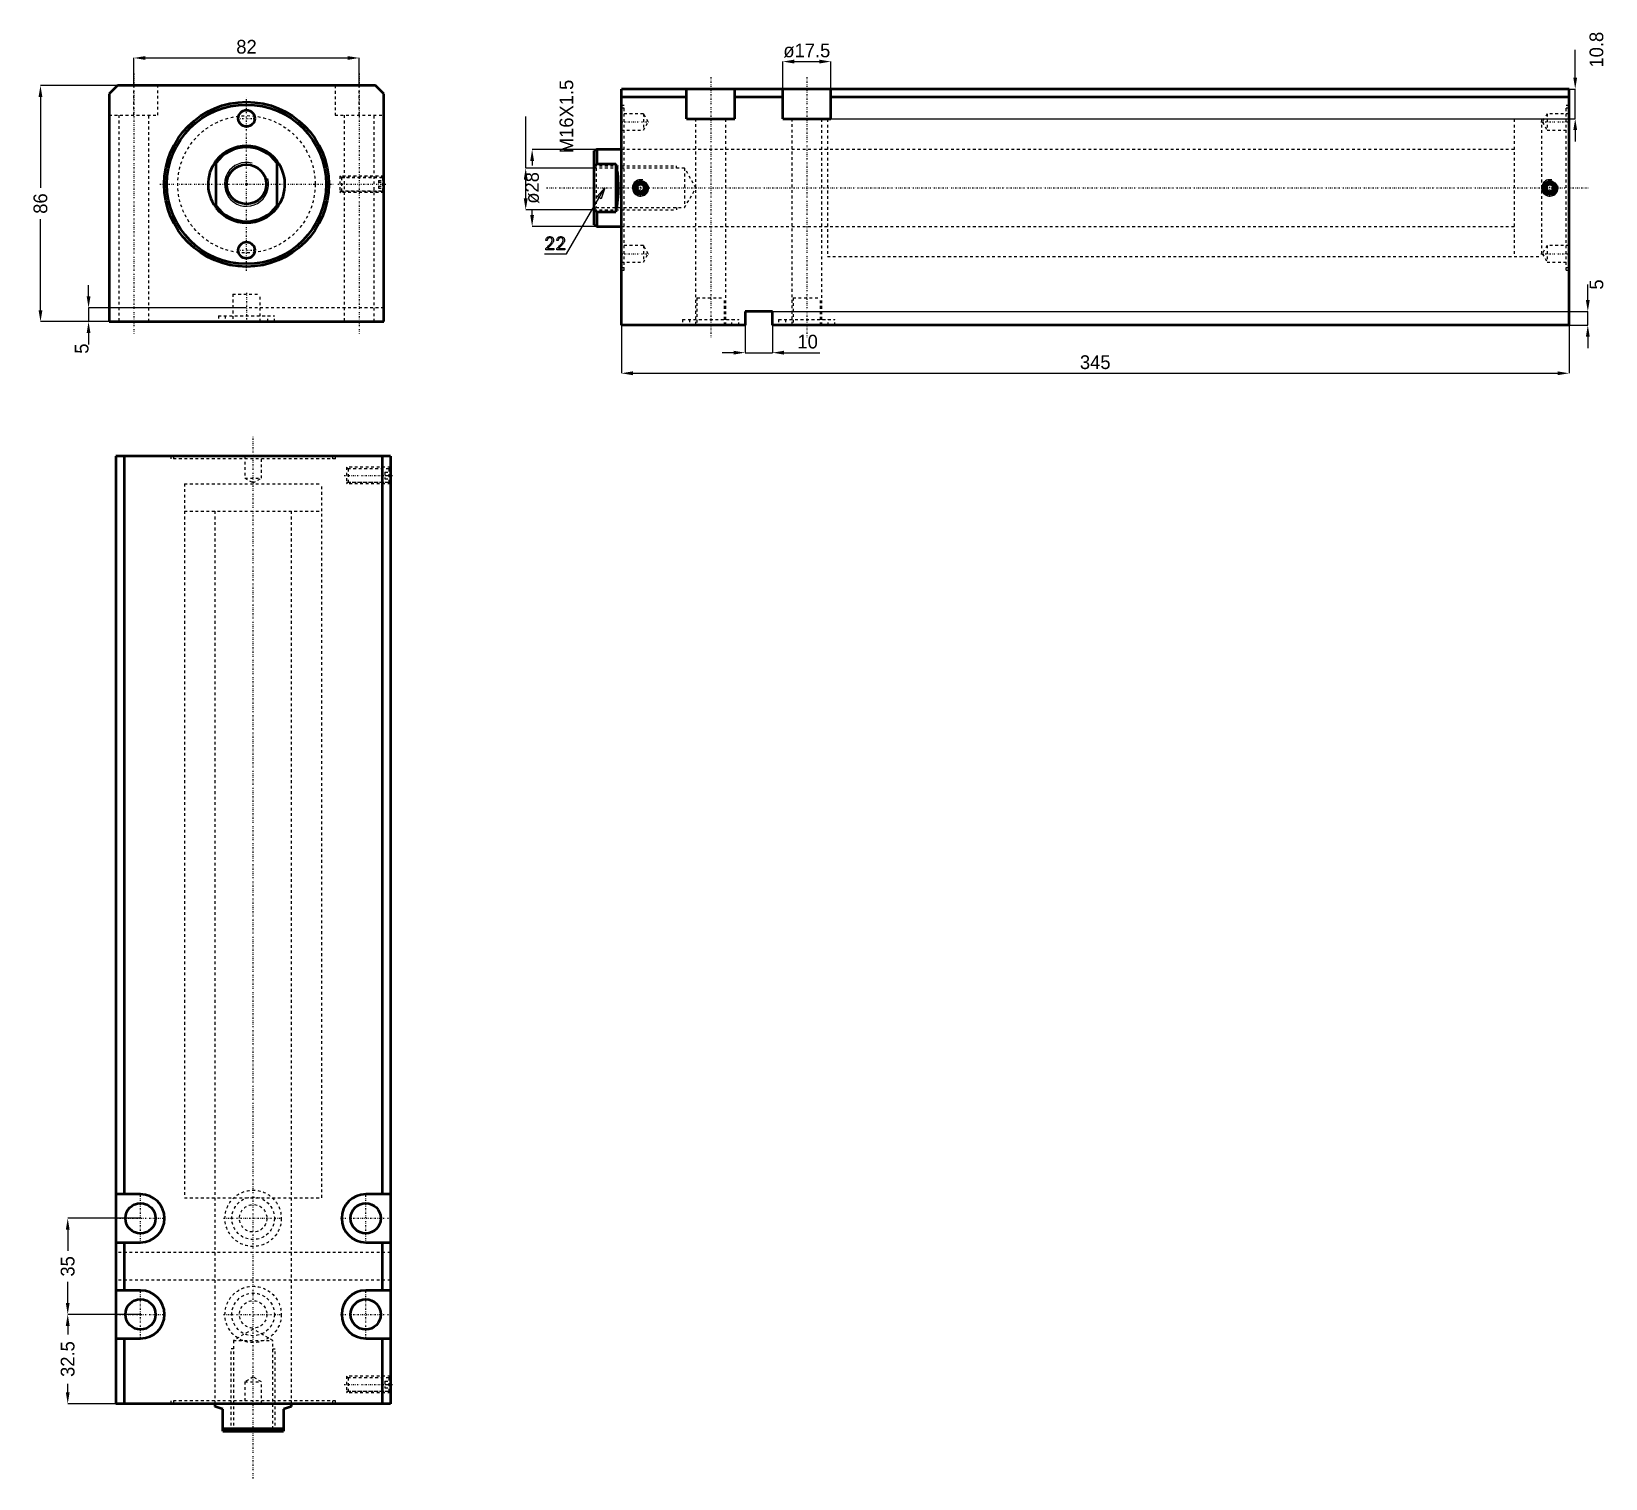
# Model space of a CAD drawing. Header units: millimetres. Extents: x -78 to 495, y -471 to 56.
import ezdxf

# ---------------------------------------------------------------- set-up
doc = ezdxf.new("R2010")
doc.units = ezdxf.units.MM
doc.linetypes.add('Center', pattern=[1.5, 0.45, -0.5, 0.05, -0.5])
doc.linetypes.add('Dashed', pattern=[2, 1, -1])
for name, color, linetype, lineweight in [('2d ConnectionPoints', 7, 'Continuous', 50), ('AM_0', 7, 'Continuous', 50), ('AM_5', 3, 'Continuous', 25), ('AM_7', 7, 'Center', 25), ('AM_9', 6, 'Dashed', 25)]:
    doc.layers.add(name, color=color, linetype=linetype, lineweight=lineweight)
doc.dimstyles.new('ISO-25', dxfattribs={"dimtxt": 2.5, "dimasz": 2.5, "dimexe": 1.25, "dimexo": 0.625, "dimtad": 1, "dimtxsty": 'Standard', "dimcen": 2.5, "dimadec": 0, "dimazin": 0, "dimtfac": 1, "dimtmove": 0, "dimatfit": 3, "dimfxl": 0, "dimarcsym": 0})

# ---------------------------------------------------------------- blocks, each defined once
blk = doc.blocks.new('1_JECX_MF_INLA_50_250_0_rod__0_in_JECX_MF_160_INLA_50_250_0__0')
at = {"layer": 'AM_0'}
for p, q in [((-11, -8.66), (-11, 8.66)), ((11, 8.66), (11, -8.66))]:
    blk.add_line(p, q, dxfattribs=at)
for points in [[(-11, 8.66), (-11.71, 7.67), (-12.34, 6.62), (-12.87, 5.52), (-13.3, 4.38), (-13.63, 3.2), (-13.86, 2), (-13.98, 0.78), (-13.99, -0.44), (-13.9, -1.65), (-13.7, -2.86), (-13.4, -4.04), (-13, -5.2), (-12.5, -6.31), (-11.9, -7.37), (-11.21, -8.38), (-11, -8.66)], [(11, -8.66), (11.71, -7.67), (12.34, -6.62), (12.87, -5.52), (13.3, -4.38), (13.63, -3.2), (13.86, -2), (13.98, -0.78), (13.99, 0.44), (13.9, 1.65), (13.7, 2.86), (13.4, 4.04), (13, 5.2), (12.5, 6.31), (11.9, 7.37), (11.21, 8.38), (11, 8.66)]]:
    blk.add_lwpolyline(points, dxfattribs=at)
blk.add_circle((0, 0), 7.19, dxfattribs=at)
for radius, start, end in [(14, 38.21321, 141.78679), (13.5, 35.43094, 144.56906), (13.5, 215.43094, 324.56906), (14, 218.21321, 321.78679)]:
    blk.add_arc((0, 0), radius, start, end, dxfattribs=at)
at = {"layer": 'AM_5'}
blk.add_arc((0, 0), 8, 75, 15, dxfattribs=at)
blk = doc.blocks.new('2_JECX_MF_EXLA_50_250_0_body__0_in_JECX_MF_160_INLA_50_250_0__0')
at = {"layer": 'AM_0'}
for p, q in [((-47, 36), (-50, 33)), ((47, 36), (-47, 36)), ((50, 33), (47, 36)), ((-50, 33), (-50, -50)), ((50, -50), (50, 33)), ((-50, -50), (50, -50))]:
    blk.add_line(p, q, dxfattribs=at)
for centre, radius in [((0, 0), 30), ((0, 0), 29), ((0, 24), 3), ((0, -24), 3)]:
    blk.add_circle(centre, radius, dxfattribs=at)
at = {"layer": 'AM_5', "linetype": 'Dashed'}
for p, q in [((50, 3), (34, 3)), ((50, -3), (34, -3))]:
    blk.add_line(p, q, dxfattribs=at)
at = {"layer": 'AM_7'}
for p, q in [((-41, 40.3), (-41, -54.3)), ((41, 40.3), (41, -54.3)), ((0, -31.5), (0, 31.5)), ((-3.15, 24), (3.15, 24)), ((-31.5, 0), (31.5, 0)), ((33.2, 0), (50.8, 0)), ((-3.15, -24), (3.15, -24)), ((0, -39.5), (0, -50.5))]:
    blk.add_line(p, q, dxfattribs=at)
at = {"layer": 'AM_9'}
for p, q in [((-41, 25.2), (-41, 36)), ((-32.25, 25.2), (-32.25, 36)), ((32.25, 36), (32.25, 25.2)), ((41, 25.2), (41, 36)), ((-50, 25.2), (-32.25, 25.2)), ((-46.5, 25.2), (-46.5, -50)), ((-35.5, -50), (-35.5, 25.2)), ((32.25, 25.2), (50, 25.2)), ((35.5, 25.2), (35.5, -50)), ((46.5, -50), (46.5, 25.2)), ((34.54, 2.46), (34, 3)), ((34, 3), (34, -3)), ((49.5, 2.4), (34, 2.4)), ((49.46, 2.46), (34.54, 2.46)), ((34.54, 2.46), (34.54, -2.46)), ((48, 1.44), (50, 1.44)), ((48, 1.44), (48, -1.44)), ((48, 0.72), (50, 0.72)), ((50, 3), (49.46, 2.46)), ((49.46, 2.46), (49.46, -2.46)), ((50, 1.9), (49.5, 2.4)), ((49.5, 2.4), (49.5, -2.4)), ((34, -2.4), (49.5, -2.4)), ((34, -3), (34.54, -2.46)), ((34.54, -2.46), (49.46, -2.46)), ((48, -0.72), (50, -0.72)), ((48, -1.44), (50, -1.44)), ((49.46, -2.46), (50, -3)), ((49.5, -2.4), (50, -1.9)), ((-5, -40), (5, -40)), ((-5, -40), (-5, -50)), ((5, -50), (5, -40)), ((50, -45), (-50, -45)), ((-10.25, -47.9), (10.25, -47.9)), ((-10.25, -47.9), (-10.25, -50)), ((-7.75, -47.9), (-7.75, -50)), ((7.75, -50), (7.75, -47.9)), ((10.25, -50), (10.25, -47.9))]:
    blk.add_line(p, q, dxfattribs=at)
blk.add_circle((0, 0), 25, dxfattribs=at)
blk = doc.blocks.new('*D3')
at = {"layer": 'AM_5', "color": 0, "lineweight": -2}
for p, q in [((-41, 36), (-41, 46)), ((-36.83, 46), (36.83, 46)), ((41, 36), (41, 46))]:
    blk.add_line(p, q, dxfattribs=at)
at = {"layer": 'AM_5', "color": 0}
for points in [[(-36.83, 46.69), (-36.83, 45.31), (-41, 46)], [(36.83, 45.31), (36.83, 46.69), (41, 46)]]:
    blk.add_solid(points, dxfattribs=at)
at = {"layer": 'Defpoints', "color": 0}
for p in [(41, 46), (-41, 36), (41, 36)]:
    blk.add_point(p, dxfattribs=at)
at = {"layer": 'AM_5', "color": 0, "insert": (0, 50.05), "char_height": 5, "attachment_point": 5}
blk.add_mtext('82', dxfattribs=at)
blk = doc.blocks.new('*D4')
at = {"layer": 'AM_5', "color": 0, "lineweight": -2}
for p, q in [((-47, 36), (-75, 36)), ((-75, 31.83), (-75, -1.28)), ((-75, -45.83), (-75, -12.72)), ((-50, -50), (-75, -50))]:
    blk.add_line(p, q, dxfattribs=at)
at = {"layer": 'AM_5', "color": 0}
for points in [[(-74.31, 31.83), (-75.69, 31.83), (-75, 36)], [(-75.69, -45.83), (-74.31, -45.83), (-75, -50)]]:
    blk.add_solid(points, dxfattribs=at)
at = {"layer": 'Defpoints', "color": 0}
for p in [(-47, 36), (-75, -50), (-50, -50)]:
    blk.add_point(p, dxfattribs=at)
at = {"layer": 'AM_5', "color": 0, "insert": (-75, -7), "char_height": 5, "attachment_point": 5, "rotation": 90}
blk.add_mtext('86', dxfattribs=at)
blk = doc.blocks.new('*D5')
at = {"layer": 'AM_5', "color": 0, "lineweight": -2}
for p, q in [((-57.5, -40.83), (-57.5, -36.67)), ((0, -45), (-57.5, -45)), ((-57.5, -45), (-57.5, -50)), ((-50, -50), (-57.5, -50)), ((-57.5, -54.17), (-57.5, -58.33))]:
    blk.add_line(p, q, dxfattribs=at)
at = {"layer": 'AM_5', "color": 0}
for points in [[(-58.19, -40.83), (-56.81, -40.83), (-57.5, -45)], [(-56.81, -54.17), (-58.19, -54.17), (-57.5, -50)]]:
    blk.add_solid(points, dxfattribs=at)
at = {"layer": 'Defpoints', "color": 0}
for p in [(0, -45), (-57.5, -50), (-50, -50)]:
    blk.add_point(p, dxfattribs=at)
at = {"layer": 'AM_5', "color": 0, "insert": (-60, -59.83), "char_height": 5, "attachment_point": 5, "rotation": 90}
blk.add_mtext('5', dxfattribs=at)
blk = doc.blocks.new('1_JECX_MF_INLA_50_250_0_rod__0_in_JECX_MF_160_INLA_50_250_0__4')
at = {"layer": 'AM_0'}
for p, q in [((-14, 0), (-14, -1.03)), ((14, -1.03), (14, 0)), ((-11, -2), (-14, -1.03)), ((-11, -10), (-11, -2)), ((14, -1.03), (11, -2)), ((11, -2), (11, -10)), ((-11, -9), (11, -9)), ((-11, -10), (11, -10))]:
    blk.add_line(p, q, dxfattribs=at)
at = {"layer": 'AM_5', "linetype": 'Dashed'}
for p, q in [((-8, -10), (-8, 20)), ((-7.19, 20), (-8, 20)), ((7.19, 20), (8, 20)), ((8, -10), (8, 20))]:
    blk.add_line(p, q, dxfattribs=at)
at = {"layer": 'AM_7'}
blk.add_line((0, -27.25), (0, 352.25), dxfattribs=at)
at = {"layer": 'AM_9'}
for p, q in [((-25, 335), (25, 335)), ((-25, 335), (-25, 325)), ((25, 325), (25, 335)), ((-25, 325), (25, 325)), ((-14, 325), (-14, 0)), ((14, 0), (14, 325)), ((0, 27.15), (-7.19, 23)), ((-7.19, 23), (7.19, 23)), ((-7.19, 23), (-7.19, -9.19)), ((7.19, 23), (0, 27.15)), ((7.19, -9.19), (7.19, 23)), ((-7.19, -9.19), (-8, -10)), ((-7.19, -9.19), (7.19, -9.19)), ((8, -10), (7.19, -9.19))]:
    blk.add_line(p, q, dxfattribs=at)
blk = doc.blocks.new('2_JECX_MF_EXLA_50_250_0_body__0_in_JECX_MF_160_INLA_50_250_0__4')
at = {"layer": 'AM_0'}
for p, q in [((50, 345), (-50, 345)), ((-50, 345), (-50, 0)), ((-47, 345), (-47, 76.25)), ((47, 345), (47, 76.25)), ((50, 345), (50, 0)), ((-41, 76.25), (-50, 76.25)), ((50, 76.25), (41, 76.25)), ((-50, 58.75), (-41, 58.75)), ((-47, 58.75), (-47, 41.25)), ((41, 58.75), (50, 58.75)), ((47, 58.75), (47, 41.25)), ((-41, 41.25), (-50, 41.25)), ((50, 41.25), (41, 41.25)), ((-50, 23.75), (-41, 23.75)), ((-47, 23.75), (-47, 0)), ((41, 23.75), (50, 23.75)), ((47, 23.75), (47, 0)), ((50, 0), (-50, 0))]:
    blk.add_line(p, q, dxfattribs=at)
for centre in [(-41, 67.5), (41, 67.5), (-41, 32.5), (41, 32.5)]:
    blk.add_circle(centre, 5.5, dxfattribs=at)
for centre, start, end in [((-41, 67.5), 270, 90), ((41, 67.5), 90, 270), ((-41, 32.5), 270, 90), ((41, 32.5), 90, 270)]:
    blk.add_arc(centre, 8.75, start, end, dxfattribs=at)
at = {"layer": 'AM_5', "linetype": 'Dashed'}
for p, q in [((50, 341), (34, 341)), ((50, 335), (34, 335)), ((50, 10), (34, 10)), ((50, 4), (34, 4))]:
    blk.add_line(p, q, dxfattribs=at)
at = {"layer": 'AM_7'}
for p, q in [((33.2, 338), (50.8, 338)), ((-41, 58.3125), (-41, 76.6875)), ((41, 58.3125), (41, 76.6875)), ((-50.1875, 67.5), (-31.8125, 67.5)), ((-10.7625, 67.5), (10.7625, 67.5)), ((31.8125, 67.5), (50.1875, 67.5)), ((-41, 23.3125), (-41, 41.6875)), ((41, 23.3125), (41, 41.6875)), ((-50.1875, 32.5), (-31.8125, 32.5)), ((-10.7625, 32.5), (10.7625, 32.5)), ((31.8125, 32.5), (50.1875, 32.5)), ((33.2, 7), (50.8, 7))]:
    blk.add_line(p, q, dxfattribs=at)
at = {"layer": 'AM_9'}
for p, q in [((-30, 345), (-30, 344)), ((30, 344), (-30, 344)), ((-29, 345), (-29, 344)), ((-3, 345), (-3, 337)), ((3, 337), (3, 345)), ((29, 344), (29, 345)), ((30, 344), (30, 345)), ((34, 341), (34, 335)), ((34.5415, 340.4585), (34, 341)), ((49.5, 340.4), (34, 340.4)), ((49.4585, 340.4585), (34.5415, 340.4585)), ((34.5415, 340.4585), (34.5415, 335.5415)), ((48, 339.25), (50, 339.25)), ((48, 339.25), (48, 336.75)), ((50, 341), (49.4585, 340.4585)), ((49.4585, 340.4585), (49.4585, 335.5415)), ((49.5, 340.4), (49.5, 335.6)), ((50, 339.9), (49.5, 340.4)), ((-25, 335), (25, 335)), ((-25, 335), (-25, 75)), ((-3, 337), (0, 335.2679)), ((-3, 337), (3, 337)), ((0, 335.2679), (3, 337)), ((25, 75), (25, 335)), ((34, 335.6), (49.5, 335.6)), ((34, 335), (34.5415, 335.5415)), ((34.5415, 335.5415), (49.4585, 335.5415)), ((48, 338), (50, 338)), ((48, 336.75), (50, 336.75)), ((49.4585, 335.5415), (50, 335)), ((49.5, 335.6), (50, 336.1)), ((-25, 75), (25, 75)), ((-14, 75), (-14, 0)), ((14, 0), (14, 75)), ((50, 55), (-50, 55)), ((50, 45), (-50, 45)), ((0, 9.7321), (-3, 8)), ((-3, 8), (3, 8)), ((-3, 8), (-3, 0)), ((3, 8), (0, 9.7321)), ((3, 0), (3, 8)), ((34, 10), (34, 4)), ((34.5415, 9.4585), (34, 10)), ((49.5, 9.4), (34, 9.4)), ((49.4585, 9.4585), (34.5415, 9.4585)), ((34.5415, 9.4585), (34.5415, 4.5415)), ((48, 8.25), (50, 8.25)), ((48, 8.25), (48, 5.75)), ((48, 7), (50, 7)), ((48, 5.75), (50, 5.75)), ((50, 10), (49.4585, 9.4585)), ((49.4585, 9.4585), (49.4585, 4.5415)), ((50, 8.9), (49.5, 9.4)), ((49.5, 9.4), (49.5, 4.6)), ((30, 1), (-30, 1)), ((-30, 1), (-30, 0)), ((-29, 1), (-29, 0)), ((29, 0), (29, 1)), ((30, 0), (30, 1)), ((34, 4.6), (49.5, 4.6)), ((34, 4), (34.5415, 4.5415)), ((34.5415, 4.5415), (49.4585, 4.5415)), ((49.4585, 4.5415), (50, 4)), ((49.5, 4.6), (50, 5.1))]:
    blk.add_line(p, q, dxfattribs=at)
for centre, radius in [((0, 67.5), 10.25), ((0, 67.5), 7.75), ((0, 67.5), 5), ((0, 32.5), 10.25), ((0, 32.5), 7.75), ((0, 32.5), 5)]:
    blk.add_circle(centre, radius, dxfattribs=at)
blk = doc.blocks.new('*D11')
at = {"layer": 'AM_5', "color": 0, "lineweight": -2}
for p, q in [((-38.59, -376.51), (-65.09, -376.51)), ((-65.09, -380.68), (-65.09, -388.34)), ((-65.09, -407.34), (-65.09, -399.68)), ((-38.59, -411.51), (-65.09, -411.51))]:
    blk.add_line(p, q, dxfattribs=at)
at = {"layer": 'AM_5', "color": 0}
for points in [[(-65.78, -380.68), (-64.39, -380.68), (-65.09, -376.51)], [(-65.78, -407.34), (-64.39, -407.34), (-65.09, -411.51)]]:
    blk.add_solid(points, dxfattribs=at)
at = {"layer": 'Defpoints', "color": 0}
for p in [(-65.09, -376.51), (-38.59, -376.51), (-38.59, -411.51)]:
    blk.add_point(p, dxfattribs=at)
at = {"layer": 'AM_5', "color": 0, "insert": (-65.09, -394.01), "char_height": 5, "attachment_point": 5, "rotation": 90}
blk.add_mtext('35', dxfattribs=at)
blk = doc.blocks.new('*D12')
at = {"layer": 'AM_5', "color": 0, "lineweight": -2}
for p, q in [((-38.59, -411.51), (-65.09, -411.51)), ((-65.09, -415.68), (-65.09, -418.76)), ((-65.09, -439.84), (-65.09, -436.76)), ((-47.59, -444.01), (-65.09, -444.01))]:
    blk.add_line(p, q, dxfattribs=at)
at = {"layer": 'AM_5', "color": 0}
for points in [[(-65.78, -415.68), (-64.39, -415.68), (-65.09, -411.51)], [(-65.78, -439.84), (-64.39, -439.84), (-65.09, -444.01)]]:
    blk.add_solid(points, dxfattribs=at)
at = {"layer": 'Defpoints', "color": 0}
for p in [(-38.59, -411.51), (-65.09, -444.01), (-47.59, -444.01)]:
    blk.add_point(p, dxfattribs=at)
at = {"layer": 'AM_5', "color": 0, "insert": (-65.09, -427.76), "char_height": 5, "attachment_point": 5, "rotation": 90}
blk.add_mtext('32.5', dxfattribs=at)
blk = doc.blocks.new('1_JECX_MF_INLA_50_250_0_rod__0_in_JECX_MF_160_INLA_50_250_0__2')
at = {"layer": 'AM_0'}
for p, q in [((-9, 14), (-10, 13.5)), ((-10, 13.5), (-10, -13.5)), ((0, 14), (-9, 14)), ((-9, 14), (-9, 8.66)), ((-9, 8.66), (-10, 7.83)), ((-2, 8.66), (-9, 8.66)), ((-2, 8.66), (-2, -8.66)), ((-9, -8.66), (-2, -8.66)), ((-9, -8.66), (-9, -14)), ((-10, -13.5), (-9, -14)), ((-9, -14), (0, -14))]:
    blk.add_line(p, q, dxfattribs=at)
for points in [[(-2, -8.66), (-1.77, -7.67), (-1.57, -6.62), (-1.39, -5.52), (-1.25, -4.38), (-1.15, -3.2), (-1.07, -2), (-1.03, -0.78), (-1.03, 0.44), (-1.06, 1.65), (-1.12, 2.86), (-1.22, 4.04), (-1.35, 5.2), (-1.51, 6.31), (-1.71, 7.37), (-1.93, 8.38), (-2, 8.66)], [(-10, -7.83), (-9.96, -7.86), (-9, -8.66)]]:
    blk.add_lwpolyline(points, dxfattribs=at)
at = {"layer": 'AM_5', "linetype": 'Dashed'}
for p, q in [((-10, 8), (20, 8)), ((20, 7.19), (20, 8)), ((-10, -8), (20, -8)), ((20, -7.19), (20, -8))]:
    blk.add_line(p, q, dxfattribs=at)
at = {"layer": 'AM_7'}
blk.add_line((-27.25, 0), (352.25, 0), dxfattribs=at)
at = {"layer": 'AM_9'}
for p, q in [((335, 25), (325, 25)), ((325, 25), (325, -25)), ((335, 25), (335, -25)), ((325, 14), (0, 14)), ((-9.19, 7.19), (-10, 8)), ((23, 7.19), (-9.19, 7.19)), ((-9.19, 7.19), (-9.19, -7.19)), ((27.15, 0), (23, 7.19)), ((23, 7.19), (23, -7.19)), ((23, -7.19), (27.15, 0)), ((-10, -8), (-9.19, -7.19)), ((-9.19, -7.19), (23, -7.19)), ((0, -14), (325, -14)), ((325, -25), (335, -25))]:
    blk.add_line(p, q, dxfattribs=at)
blk = doc.blocks.new('2_JECX_MF_EXLA_50_250_0_body__0_in_JECX_MF_160_INLA_50_250_0__2')
at = {"layer": 'AM_0'}
for p, q in [((0, -50), (0, 36)), ((345, 36), (0, 36)), ((23.75, 25.2), (23.75, 36)), ((41.25, 25.2), (41.25, 36)), ((58.75, 25.2), (58.75, 36)), ((76.25, 25.2), (76.25, 36)), ((345, -50), (345, 36)), ((23.75, 33), (0, 33)), ((58.75, 33), (41.25, 33)), ((345, 33), (76.25, 33)), ((23.75, 25.2), (41.25, 25.2)), ((58.75, 25.2), (76.25, 25.2)), ((7, 1.44), (5.75, 0.72)), ((5.75, 0.72), (5.75, -0.72)), ((8.25, 0.72), (7, 1.44)), ((8.25, -0.72), (8.25, 0.72)), ((338, 1.44), (336.75, 0.72)), ((336.75, 0.72), (336.75, -0.72)), ((339.25, 0.72), (338, 1.44)), ((339.25, -0.72), (339.25, 0.72)), ((5.75, -0.72), (7, -1.44)), ((7, -1.44), (8.25, -0.72)), ((336.75, -0.72), (338, -1.44)), ((338, -1.44), (339.25, -0.72)), ((55, -45), (45, -45)), ((45, -45), (45, -50)), ((55, -50), (55, -45)), ((45, -50), (0, -50)), ((345, -50), (55, -50))]:
    blk.add_line(p, q, dxfattribs=at)
for centre, radius in [((7, 0), 2.46), ((7, 0), 2.4), ((7, 0), 1.9), ((338, 0), 2.46), ((338, 0), 2.4), ((338, 0), 1.9)]:
    blk.add_circle(centre, radius, dxfattribs=at)
at = {"layer": 'AM_5'}
for centre in [(7, 0), (338, 0)]:
    blk.add_arc(centre, 3, 75, 15, dxfattribs=at)
at = {"layer": 'AM_7'}
for p, q in [((32.5, 40.3), (32.5, -54.3)), ((67.5, 40.3), (67.5, -54.3)), ((-0.49, 24), (10.22, 24)), ((334.78, 24), (345.49, 24)), ((7, -3.15), (7, 3.15)), ((338, -3.15), (338, 3.15)), ((-0.49, -24), (10.22, -24)), ((334.78, -24), (345.49, -24))]:
    blk.add_line(p, q, dxfattribs=at)
at = {"layer": 'AM_9'}
for p, q in [((1, 30), (0, 30)), ((1, 29), (0, 29)), ((1, -30), (1, 30)), ((344, -30), (344, 30)), ((345, 30), (344, 30)), ((345, 29), (344, 29)), ((8, 27), (0, 27)), ((9.73, 24), (8, 27)), ((8, 27), (8, 21)), ((8, 21), (9.73, 24)), ((27, 25.2), (27, -50)), ((38, -50), (38, 25.2)), ((62, 25.2), (62, -50)), ((73, -50), (73, 25.2)), ((335, 25), (75, 25)), ((75, 25), (75, -25)), ((335, 25), (335, -25)), ((337, 27), (335.27, 24)), ((335.27, 24), (337, 21)), ((345, 27), (337, 27)), ((337, 27), (337, 21)), ((0, 21), (8, 21)), ((337, 21), (345, 21)), ((75, 14), (0, 14)), ((0, -14), (75, -14)), ((8, -21), (0, -21)), ((9.73, -24), (8, -21)), ((8, -21), (8, -27)), ((337, -21), (335.27, -24)), ((345, -21), (337, -21)), ((337, -21), (337, -27)), ((0, -27), (8, -27)), ((8, -27), (9.73, -24)), ((75, -25), (335, -25)), ((335.27, -24), (337, -27)), ((337, -27), (345, -27)), ((0, -29), (1, -29)), ((0, -30), (1, -30)), ((344, -29), (345, -29)), ((344, -30), (345, -30)), ((27.5, -40), (37.5, -40)), ((27.5, -40), (27.5, -50)), ((37.5, -50), (37.5, -40)), ((62.5, -40), (72.5, -40)), ((62.5, -40), (62.5, -50)), ((72.5, -50), (72.5, -40)), ((22.25, -47.9), (42.75, -47.9)), ((22.25, -47.9), (22.25, -50)), ((24.75, -47.9), (24.75, -50)), ((40.25, -50), (40.25, -47.9)), ((42.75, -50), (42.75, -47.9)), ((57.25, -47.9), (77.75, -47.9)), ((57.25, -47.9), (57.25, -50)), ((59.75, -47.9), (59.75, -50)), ((75.25, -50), (75.25, -47.9)), ((77.75, -50), (77.75, -47.9))]:
    blk.add_line(p, q, dxfattribs=at)
blk = doc.blocks.new('*D23')
at = {"layer": 'AM_5', "color": 0, "lineweight": -2}
for p, q in [((195.24, 34.69), (195.24, 44.69)), ((199.4, 44.69), (208.57, 44.69)), ((212.74, 34.69), (212.74, 44.69))]:
    blk.add_line(p, q, dxfattribs=at)
at = {"layer": 'AM_5', "color": 0}
for points in [[(199.4, 45.39), (199.4, 44), (195.24, 44.69)], [(208.57, 45.39), (208.57, 44), (212.74, 44.69)]]:
    blk.add_solid(points, dxfattribs=at)
at = {"layer": 'Defpoints', "color": 0}
for p in [(212.74, 44.69), (195.24, 34.69), (212.74, 34.69)]:
    blk.add_point(p, dxfattribs=at)
at = {"layer": 'AM_5', "color": 0, "insert": (203.99, 48.69), "char_height": 5, "attachment_point": 5}
blk.add_mtext('ø17.5', dxfattribs=at)
blk = doc.blocks.new('*D24')
at = {"layer": 'AM_5', "color": 0, "lineweight": -2}
for p, q in [((483.74, 38.86), (483.74, 49.02)), ((212.74, 34.69), (483.74, 34.69)), ((483.74, 23.89), (483.74, 34.69)), ((212.74, 23.89), (483.74, 23.89)), ((483.74, 19.72), (483.74, 15.56))]:
    blk.add_line(p, q, dxfattribs=at)
at = {"layer": 'AM_5', "color": 0}
for points in [[(483.04, 38.86), (484.43, 38.86), (483.74, 34.69)], [(483.04, 19.72), (484.43, 19.72), (483.74, 23.89)]]:
    blk.add_solid(points, dxfattribs=at)
at = {"layer": 'Defpoints', "color": 0}
for p in [(212.74, 34.69), (483.74, 34.69), (212.74, 23.89)]:
    blk.add_point(p, dxfattribs=at)
at = {"layer": 'AM_5', "color": 0, "insert": (491.49, 49.02), "char_height": 5, "attachment_point": 5, "rotation": 90}
blk.add_mtext('10.8', dxfattribs=at)
blk = doc.blocks.new('*D25')
at = {"layer": 'AM_5', "color": 0, "lineweight": -2}
for p, q in [((136.49, -51.31), (136.49, -68.81)), ((481.49, -51.31), (481.49, -68.81)), ((140.65, -68.81), (477.32, -68.81))]:
    blk.add_line(p, q, dxfattribs=at)
at = {"layer": 'AM_5', "color": 0}
for points in [[(140.65, -68.11), (140.65, -69.5), (136.49, -68.81)], [(477.32, -68.11), (477.32, -69.5), (481.49, -68.81)]]:
    blk.add_solid(points, dxfattribs=at)
at = {"layer": 'Defpoints', "color": 0}
for p in [(136.49, -51.31), (481.49, -51.31), (481.49, -68.81)]:
    blk.add_point(p, dxfattribs=at)
at = {"layer": 'AM_5', "color": 0, "insert": (308.99, -64.81), "char_height": 5, "attachment_point": 5}
blk.add_mtext('345', dxfattribs=at)
blk = doc.blocks.new('*D26')
at = {"layer": 'AM_5', "color": 0, "lineweight": -2}
for p, q in [((127.49, 12.69), (103.99, 12.69)), ((103.99, 8.52), (103.99, 6.86)), ((103.99, -11.14), (103.99, -9.48)), ((127.49, -15.31), (103.99, -15.31))]:
    blk.add_line(p, q, dxfattribs=at)
at = {"layer": 'AM_5', "color": 0}
for points in [[(103.29, 8.52), (104.68, 8.52), (103.99, 12.69)], [(103.29, -11.14), (104.68, -11.14), (103.99, -15.31)]]:
    blk.add_solid(points, dxfattribs=at)
at = {"layer": 'Defpoints', "color": 0}
for p in [(103.99, 12.69), (127.49, 12.69), (127.49, -15.31)]:
    blk.add_point(p, dxfattribs=at)
at = {"layer": 'AM_5', "color": 0, "insert": (103.99, -1.31), "char_height": 5, "attachment_point": 5, "rotation": 90}
blk.add_mtext('ø28', dxfattribs=at)
blk = doc.blocks.new('*D27')
at = {"layer": 'AM_5', "color": 0, "lineweight": -2}
for p, q in [((181.49, -46.31), (181.49, -61.31)), ((191.49, -51.31), (191.49, -61.31)), ((177.32, -61.31), (173.15, -61.31)), ((181.49, -61.31), (191.49, -61.31)), ((195.65, -61.31), (208.7, -61.31))]:
    blk.add_line(p, q, dxfattribs=at)
at = {"layer": 'AM_5', "color": 0}
for points in [[(177.32, -60.61), (177.32, -62), (181.49, -61.31)], [(195.65, -60.61), (195.65, -62), (191.49, -61.31)]]:
    blk.add_solid(points, dxfattribs=at)
at = {"layer": 'Defpoints', "color": 0}
for p in [(181.49, -46.31), (191.49, -51.31), (191.49, -61.31)]:
    blk.add_point(p, dxfattribs=at)
at = {"layer": 'AM_5', "color": 0, "insert": (204.29, -57.31), "char_height": 5, "attachment_point": 5}
blk.add_mtext('10', dxfattribs=at)
blk = doc.blocks.new('*D28')
at = {"layer": 'AM_5', "color": 0, "lineweight": -2}
for p, q in [((488.32, -42.14), (488.32, -36.48)), ((181.49, -46.31), (488.32, -46.31)), ((191.49, -51.31), (488.32, -51.31)), ((488.32, -51.31), (488.32, -46.31)), ((488.32, -55.48), (488.32, -59.64))]:
    blk.add_line(p, q, dxfattribs=at)
at = {"layer": 'AM_5', "color": 0}
for points in [[(487.63, -42.14), (489.02, -42.14), (488.32, -46.31)], [(487.63, -55.48), (489.02, -55.48), (488.32, -51.31)]]:
    blk.add_solid(points, dxfattribs=at)
at = {"layer": 'Defpoints', "color": 0}
for p in [(181.49, -46.31), (191.49, -51.31), (488.32, -51.31)]:
    blk.add_point(p, dxfattribs=at)
at = {"layer": 'AM_5', "color": 0, "insert": (491.49, -36.48), "char_height": 5, "attachment_point": 5, "rotation": 90}
blk.add_mtext('5', dxfattribs=at)
blk = doc.blocks.new('*D29')
at = {"layer": 'AM_5', "color": 0, "lineweight": -2}
for p, q in [((101.65, 5.88), (101.65, 24.71)), ((127.3, 5.88), (101.65, 5.88)), ((101.65, -5.14), (101.65, 1.71)), ((126.49, -9.31), (101.65, -9.31))]:
    blk.add_line(p, q, dxfattribs=at)
at = {"layer": 'AM_5', "color": 0}
for points in [[(100.96, 1.71), (102.35, 1.71), (101.65, 5.88)], [(100.96, -5.14), (102.35, -5.14), (101.65, -9.31)]]:
    blk.add_solid(points, dxfattribs=at)
at = {"layer": 'Defpoints', "color": 0}
for p in [(127.3, 5.88), (101.65, -9.31), (126.49, -9.31)]:
    blk.add_point(p, dxfattribs=at)
at = {"layer": 'AM_5', "color": 0, "insert": (116.49, 24.71), "char_height": 5, "attachment_point": 5, "rotation": 90}
blk.add_mtext('M16X1.5', dxfattribs=at)

msp = doc.modelspace()

# ---------------------------------------------------------------- linework, layer by layer
at = {"layer": '2d ConnectionPoints'}
for p in [(0, 0), (136.488, -1.308), (2.411, -444.01)]:
    msp.add_point(p, dxfattribs=at)
at = {"layer": 'AM_5'}
for p, q in [((116.488, -25.308), (130.488, -1.308)), ((108.488, -25.308), (116.488, -25.308))]:
    msp.add_line(p, q, dxfattribs=at)
for points in [[(130.488, -1.308), (129.108, -5.327), (127.669, -4.488), (130.488, -1.308)], [(109.135, -23.197), (109.135, -23.197), (109.349, -23.002), (109.654, -22.716), (109.654, -22.716), (109.94, -22.439), (110.12, -22.26), (110.12, -22.26), (110.292, -22.079), (110.539, -21.795), (110.539, -21.795), (110.772, -21.495), (110.919, -21.286), (110.919, -21.286), (111.049, -21.079), (111.19, -20.783), (111.19, -20.783), (111.265, -20.505), (111.28, -20.331), (111.28, -20.331), (111.275, -20.233), (111.252, -20.095), (111.252, -20.095), (111.209, -19.966), (111.169, -19.886), (111.169, -19.886), (111.122, -19.811), (111.038, -19.713), (111.038, -19.713), (110.939, -19.63), (110.865, -19.583), (110.865, -19.583), (110.786, -19.545), (110.66, -19.503), (110.66, -19.503), (110.526, -19.481), (110.432, -19.476), (110.432, -19.476), (110.327, -19.481), (110.18, -19.504), (110.18, -19.504), (110.043, -19.547), (109.957, -19.587), (109.957, -19.587), (109.877, -19.635), (109.772, -19.722), (109.772, -19.722), (109.682, -19.827), (109.632, -19.907), (109.632, -19.907), (109.59, -19.994), (109.544, -20.136), (109.544, -20.136), (109.52, -20.291), (109.515, -20.402), (109.028, -20.402), (109.028, -20.402), (109.035, -20.236), (109.075, -20.004), (109.075, -20.004), (109.148, -19.793), (109.216, -19.665), (109.216, -19.665), (109.297, -19.547), (109.437, -19.393), (109.437, -19.393), (109.602, -19.266), (109.725, -19.197), (109.725, -19.197), (109.855, -19.139), (110.061, -19.077), (110.061, -19.077), (110.279, -19.044), (110.432, -19.037), (110.432, -19.037), (110.574, -19.043), (110.78, -19.075), (110.78, -19.075), (110.978, -19.133), (111.104, -19.187), (111.104, -19.187), (111.224, -19.252), (111.385, -19.371), (111.385, -19.371), (111.523, -19.516), (111.603, -19.626), (111.603, -19.626), (111.67, -19.746), (111.743, -19.941), (111.743, -19.941), (111.783, -20.155), (111.79, -20.308), (111.79, -20.308), (111.779, -20.482), (111.721, -20.748), (111.721, -20.748), (111.613, -21.022), (111.514, -21.208), (111.514, -21.208), (111.4, -21.394), (111.214, -21.663), (111.214, -21.663), (111.012, -21.92), (110.869, -22.084), (110.869, -22.084), (110.714, -22.252), (110.454, -22.523), (110.454, -22.523), (110.161, -22.818), (109.947, -23.028), (109.603, -23.366), (111.93, -23.37), (111.93, -23.808), (108.963, -23.808), (108.963, -23.353), (109.135, -23.197)], [(113.135, -23.197), (113.135, -23.197), (113.349, -23.002), (113.654, -22.716), (113.654, -22.716), (113.94, -22.439), (114.12, -22.26), (114.12, -22.26), (114.292, -22.079), (114.539, -21.795), (114.539, -21.795), (114.772, -21.495), (114.919, -21.286), (114.919, -21.286), (115.049, -21.079), (115.19, -20.783), (115.19, -20.783), (115.265, -20.505), (115.28, -20.331), (115.28, -20.331), (115.275, -20.233), (115.252, -20.095), (115.252, -20.095), (115.209, -19.966), (115.169, -19.886), (115.169, -19.886), (115.122, -19.811), (115.038, -19.713), (115.038, -19.713), (114.939, -19.63), (114.865, -19.583), (114.865, -19.583), (114.786, -19.545), (114.66, -19.503), (114.66, -19.503), (114.526, -19.481), (114.432, -19.476), (114.432, -19.476), (114.327, -19.481), (114.18, -19.504), (114.18, -19.504), (114.043, -19.547), (113.957, -19.587), (113.957, -19.587), (113.877, -19.635), (113.772, -19.722), (113.772, -19.722), (113.682, -19.827), (113.632, -19.907), (113.632, -19.907), (113.59, -19.994), (113.544, -20.136), (113.544, -20.136), (113.52, -20.291), (113.515, -20.402), (113.028, -20.402), (113.028, -20.402), (113.035, -20.236), (113.075, -20.004), (113.075, -20.004), (113.148, -19.793), (113.216, -19.665), (113.216, -19.665), (113.297, -19.547), (113.437, -19.393), (113.437, -19.393), (113.602, -19.266), (113.725, -19.197), (113.725, -19.197), (113.855, -19.139), (114.061, -19.077), (114.061, -19.077), (114.279, -19.044), (114.432, -19.037), (114.432, -19.037), (114.574, -19.043), (114.78, -19.075), (114.78, -19.075), (114.978, -19.133), (115.104, -19.187), (115.104, -19.187), (115.224, -19.252), (115.385, -19.371), (115.385, -19.371), (115.523, -19.516), (115.603, -19.626), (115.603, -19.626), (115.67, -19.746), (115.743, -19.941), (115.743, -19.941), (115.783, -20.155), (115.79, -20.308), (115.79, -20.308), (115.779, -20.482), (115.721, -20.748), (115.721, -20.748), (115.613, -21.022), (115.514, -21.208), (115.514, -21.208), (115.4, -21.394), (115.214, -21.663), (115.214, -21.663), (115.012, -21.92), (114.869, -22.084), (114.869, -22.084), (114.714, -22.252), (114.454, -22.523), (114.454, -22.523), (114.161, -22.818), (113.947, -23.028), (113.603, -23.366), (115.93, -23.37), (115.93, -23.808), (112.963, -23.808), (112.963, -23.353), (113.135, -23.197)]]:
    msp.add_lwpolyline(points, dxfattribs=at)

# ---------------------------------------------------------------- block references
for name, p in [('2_JECX_MF_EXLA_50_250_0_body__0_in_JECX_MF_160_INLA_50_250_0__0', (0, 0)), ('2_JECX_MF_EXLA_50_250_0_body__0_in_JECX_MF_160_INLA_50_250_0__2', (136.488, -1.308)), ('1_JECX_MF_INLA_50_250_0_rod__0_in_JECX_MF_160_INLA_50_250_0__2', (136.488, -1.308)), ('1_JECX_MF_INLA_50_250_0_rod__0_in_JECX_MF_160_INLA_50_250_0__0', (0, 0)), ('1_JECX_MF_INLA_50_250_0_rod__0_in_JECX_MF_160_INLA_50_250_0__4', (2.411, -444.01)), ('2_JECX_MF_EXLA_50_250_0_body__0_in_JECX_MF_160_INLA_50_250_0__4', (2.411, -444.01))]:
    msp.add_blockref(name, p)

# ---------------------------------------------------------------- dimensions: what is measured, and where the dimension line sits
for base, p1, p2, text, picture, middle in [((41, 46), (-41, 36), (41, 36), '82', '*D3', (0, 46)), ((212.738, 44.692), (195.238, 34.692), (212.738, 34.692), 'ø17.5', '*D23', (203.988, 44.692)), ((481.488, -68.808), (136.488, -51.308), (481.488, -51.308), '345', '*D25', (308.988, -68.808)), ((191.488, -61.308), (181.488, -46.308), (191.488, -51.308), '10', '*D27', (204.287, -61.308))]:
    dim = msp.add_linear_dim(base=base, p1=p1, p2=p2, text=text, dimstyle='ISO-25', override={"dimtxt": 5, "dimasz": 4.166667, "dimexe": 0, "dimexo": 0, "dimgap": 1.5}, dxfattribs=at)
    dim.commit()
    dim.dimension.update_dxf_attribs({"geometry": picture, "text_midpoint": middle, "dimtype": 160})
for base, p1, p2, text, picture, middle in [((483.738, 34.692), (212.738, 23.892), (212.738, 34.692), '10.8', '*D24', (491.488, 49.025)), ((-75, -50), (-47, 36), (-50, -50), '86', '*D4', (-75, -7)), ((101.655, -9.308), (127.3, 5.88), (126.488, -9.308), 'M16X1.5', '*D29', (116.488, 24.713)), ((103.988, 12.692), (127.488, -15.308), (127.488, 12.692), 'ø28', '*D26', (103.988, -1.308)), ((-57.5, -50), (0, -45), (-50, -50), '5', '*D5', (-60, -59.833)), ((488.321, -51.308), (181.488, -46.308), (191.488, -51.308), '5', '*D28', (491.488, -36.475)), ((-65.089, -376.51), (-38.589, -411.51), (-38.589, -376.51), '35', '*D11', (-65.089, -394.01)), ((-65.089, -444.01), (-38.589, -411.51), (-47.589, -444.01), '32.5', '*D12', (-65.089, -427.76))]:
    dim = msp.add_linear_dim(base=base, p1=p1, p2=p2, angle=90, text=text, dimstyle='ISO-25', override={"dimtxt": 5, "dimasz": 4.166667, "dimexe": 0, "dimexo": 0, "dimgap": 1.5}, dxfattribs=at)
    dim.commit()
    dim.dimension.update_dxf_attribs({"geometry": picture, "text_midpoint": middle, "dimtype": 160, "text_rotation": 90})

doc.saveas('drawing.dxf')
